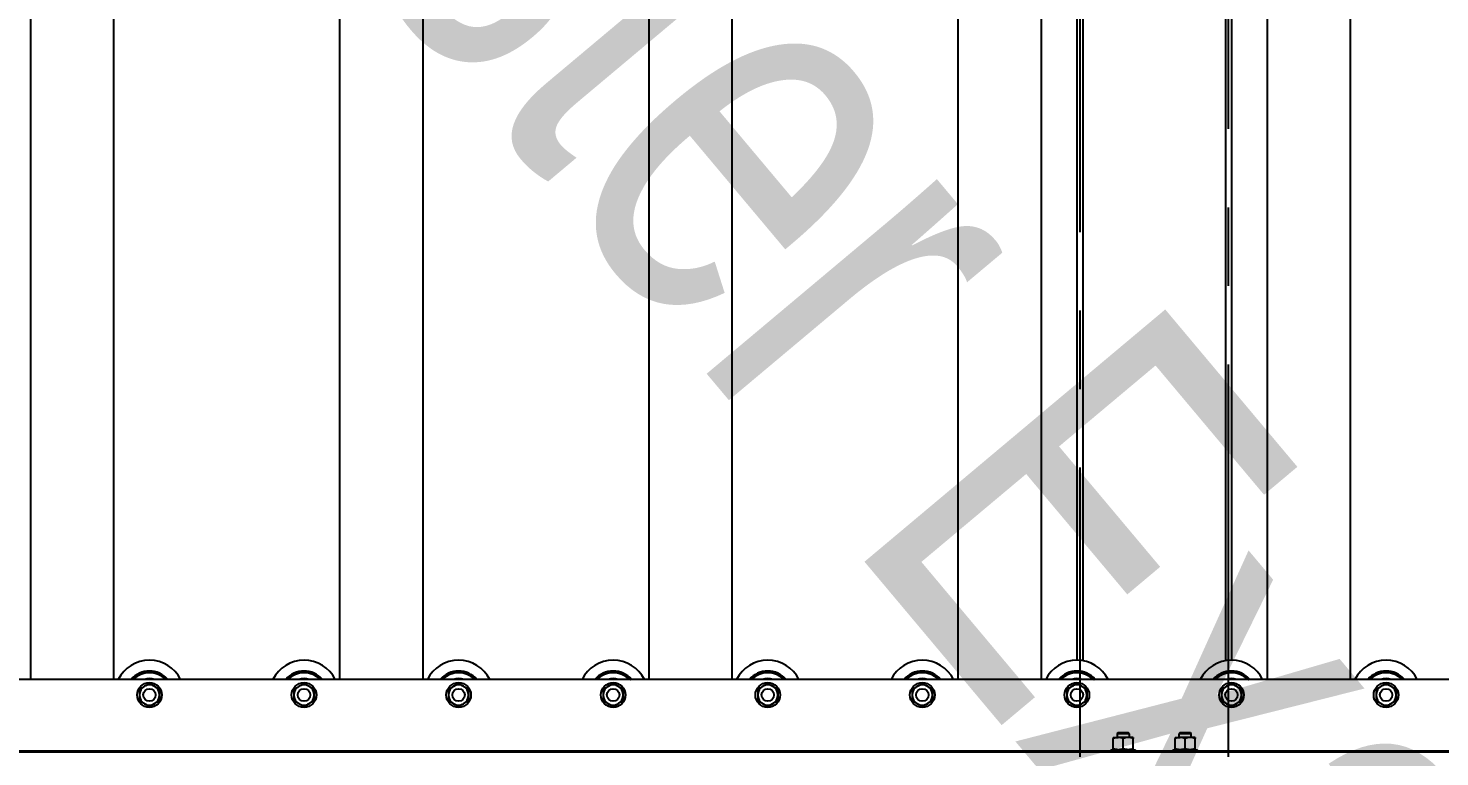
# Model space of a CAD drawing. Header units: millimetres. Extents: x 15 to 415, y 5 to 292.
# Drawn here: x 170.49 to 216.14, y 168.95 to 192.53 of the extents above; entities that cross this region are included whole.
import ezdxf

# ---------------------------------------------------------------- set-up
doc = ezdxf.new("R2010")
doc.units = ezdxf.units.MM
doc.linetypes.add('CENTERX2', pattern=[20.32, 12.7, -2.54, 2.54, -2.54])
doc.styles.add('SLDTEXTSTYLE0', font='TXT', dxfattribs={"width": 0.75})

msp = doc.modelspace()

# ---------------------------------------------------------------- linework, layer by layer
at = {"color": 7, "linetype": 'CENTERX2'}
for p, q in [((204.50637, 218.9489), (204.50637, 168.9489)), ((209.30837, 168.9489), (209.30837, 218.9489))]:
    msp.add_line(p, q, dxfattribs=at)
at = {"color": 7, "linetype": 'Continuous', "lineweight": 25}
for p, q in [((170.55737, 216.4489), (170.55737, 171.4489)), ((173.25737, 171.4489), (173.25737, 216.4489)), ((180.55737, 216.4489), (180.55737, 171.4489)), ((183.25737, 171.4489), (183.25737, 216.4489)), ((190.55737, 216.4489), (190.55737, 171.4489)), ((193.25737, 171.4489), (193.25737, 216.4489)), ((200.55737, 216.4489), (200.55737, 171.4489)), ((203.25737, 171.4489), (203.25737, 216.4489)), ((210.55737, 216.4489), (210.55737, 171.4489)), ((213.25737, 171.4489), (213.25737, 216.4489)), ((204.40737, 215.8239), (204.40737, 172.0739)), ((209.40737, 215.8239), (209.40737, 172.0739)), ((216.75737, 171.4489), (67.05737, 171.4489)), ((174.40737, 171.32417), (174.56987, 171.23035)), ((179.40737, 171.32417), (179.56987, 171.23035)), ((184.40737, 171.32417), (184.56987, 171.23035)), ((189.40737, 171.32417), (189.56987, 171.23035)), ((194.40737, 171.32417), (194.56987, 171.23035)), ((199.40737, 171.32417), (199.56987, 171.23035)), ((204.40737, 171.32417), (204.56987, 171.23035)), ((209.40737, 171.32417), (209.56987, 171.23035)), ((214.40737, 171.32417), (214.56987, 171.23035)), ((205.58237, 169.5739), (205.74487, 169.5739)), ((205.58237, 169.20792), (205.58237, 169.54487)), ((205.73509, 169.7189), (205.70737, 169.69117)), ((205.70737, 169.69117), (205.70737, 169.5739)), ((205.90737, 169.69117), (205.70737, 169.69117)), ((205.90737, 169.7189), (205.73509, 169.7189)), ((206.06987, 169.5739), (205.74487, 169.5739)), ((206.07964, 169.7189), (205.90737, 169.7189)), ((206.10737, 169.69117), (205.90737, 169.69117)), ((205.90737, 169.20792), (205.90737, 169.54487)), ((206.23237, 169.5739), (206.06987, 169.5739)), ((206.10737, 169.69117), (206.07964, 169.7189)), ((206.10737, 169.5739), (206.10737, 169.69117)), ((206.23237, 169.20792), (206.23237, 169.54487)), ((207.58237, 169.5739), (207.74487, 169.5739)), ((207.58237, 169.20792), (207.58237, 169.54487)), ((207.73509, 169.7189), (207.70737, 169.69117)), ((207.70737, 169.69117), (207.70737, 169.5739)), ((207.90737, 169.69117), (207.70737, 169.69117)), ((207.90737, 169.7189), (207.73509, 169.7189)), ((208.06987, 169.5739), (207.74487, 169.5739)), ((208.07964, 169.7189), (207.90737, 169.7189)), ((208.10737, 169.69117), (207.90737, 169.69117)), ((207.90737, 169.20792), (207.90737, 169.54487)), ((208.23237, 169.5739), (208.06987, 169.5739)), ((208.10737, 169.69117), (208.07964, 169.7189)), ((208.10737, 169.5739), (208.10737, 169.69117)), ((208.23237, 169.20792), (208.23237, 169.54487)), ((216.75737, 169.0989), (67.05737, 169.0989)), ((205.50737, 169.1789), (205.50737, 169.0989)), ((205.50737, 169.1789), (205.90737, 169.1789)), ((205.90737, 169.1789), (206.30737, 169.1789)), ((206.30737, 169.0989), (206.30737, 169.1789)), ((207.50737, 169.1789), (207.50737, 169.0989)), ((207.50737, 169.1789), (207.90737, 169.1789)), ((207.90737, 169.1789), (208.30737, 169.1789)), ((208.30737, 169.0989), (208.30737, 169.1789))]:
    msp.add_line(p, q, dxfattribs=at)
at = {"color": 8, "linetype": 'Continuous', "lineweight": 25}
for p, q in [((204.5942, 215.83952), (204.5942, 172.05827)), ((209.22054, 172.05827), (209.22054, 215.83952)), ((205.50737, 169.13573), (168.30737, 169.13573)), ((207.50737, 169.13573), (206.30737, 169.13573)), ((225.50737, 169.13573), (208.30737, 169.13573))]:
    msp.add_line(p, q, dxfattribs=at)
at = {"color": 7, "linetype": 'Continuous', "lineweight": 25}
for centre, radius in [((174.40737, 170.9489), 0.4), ((179.40737, 170.9489), 0.4), ((184.40737, 170.9489), 0.4), ((189.40737, 170.9489), 0.4), ((194.40737, 170.9489), 0.4), ((199.40737, 170.9489), 0.4), ((204.40737, 170.9489), 0.4), ((209.40737, 170.9489), 0.4), ((214.40737, 170.9489), 0.4), ((174.40737, 170.9489), 0.2), ((179.40737, 170.9489), 0.2), ((184.40737, 170.9489), 0.2), ((189.40737, 170.9489), 0.2), ((194.40737, 170.9489), 0.2), ((199.40737, 170.9489), 0.2), ((204.40737, 170.9489), 0.2), ((209.40737, 170.9489), 0.2), ((214.40737, 170.9489), 0.2)]:
    msp.add_circle(centre, radius, dxfattribs=at)
for centre, radius, start, end in [((174.40737, 170.9489), 1.125, 26.3878, 153.6122), ((174.40737, 170.9489), 0.775, 40.17777, 139.82223), ((179.40737, 170.9489), 1.125, 26.3878, 153.6122), ((179.40737, 170.9489), 0.775, 40.17777, 139.82223), ((184.40737, 170.9489), 1.125, 26.3878, 153.6122), ((184.40737, 170.9489), 0.775, 40.17777, 139.82223), ((189.40737, 170.9489), 1.125, 26.3878, 153.6122), ((189.40737, 170.9489), 0.775, 40.17777, 139.82223), ((194.40737, 170.9489), 1.125, 26.3878, 153.6122), ((194.40737, 170.9489), 0.775, 40.17777, 139.82223), ((199.40737, 170.9489), 1.125, 26.3878, 153.6122), ((199.40737, 170.9489), 0.775, 40.17777, 139.82223), ((204.40737, 170.9489), 1.125, 26.3878, 153.6122), ((204.40737, 170.9489), 0.775, 40.17777, 139.82223), ((209.40737, 170.9489), 1.125, 26.3878, 153.6122), ((209.40737, 170.9489), 0.775, 40.17777, 139.82223), ((214.40737, 170.9489), 1.125, 26.3878, 153.6122), ((214.40737, 170.9489), 0.775, 40.17777, 139.82223), ((174.40737, 170.9489), 0.71929, 44.037901, 135.962099), ((174.40737, 170.9489), 0.325, 120, 180), ((174.40737, 170.9489), 0.53071, 70.411799, 109.588201), ((174.40737, 170.9489), 0.325, 60, 120), ((174.40737, 170.9489), 0.325, 0, 60), ((179.40737, 170.9489), 0.71929, 44.037901, 135.962099), ((179.40737, 170.9489), 0.325, 120, 180), ((179.40737, 170.9489), 0.53071, 70.411799, 109.588201), ((179.40737, 170.9489), 0.325, 60, 120), ((179.40737, 170.9489), 0.325, 0, 60), ((184.40737, 170.9489), 0.71929, 44.037901, 135.962099), ((184.40737, 170.9489), 0.325, 120, 180), ((184.40737, 170.9489), 0.53071, 70.411799, 109.588201), ((184.40737, 170.9489), 0.325, 60, 120), ((184.40737, 170.9489), 0.325, 0, 60), ((189.40737, 170.9489), 0.71929, 44.037901, 135.962099), ((189.40737, 170.9489), 0.325, 120, 180), ((189.40737, 170.9489), 0.53071, 70.411799, 109.588201), ((189.40737, 170.9489), 0.325, 60, 120), ((189.40737, 170.9489), 0.325, 0, 60), ((194.40737, 170.9489), 0.71929, 44.037901, 135.962099), ((194.40737, 170.9489), 0.325, 120, 180), ((194.40737, 170.9489), 0.53071, 70.411799, 109.588201), ((194.40737, 170.9489), 0.325, 60, 120), ((194.40737, 170.9489), 0.325, 0, 60), ((199.40737, 170.9489), 0.71929, 44.037901, 135.962099), ((199.40737, 170.9489), 0.325, 120, 180), ((199.40737, 170.9489), 0.53071, 70.411799, 109.588201), ((199.40737, 170.9489), 0.325, 60, 120), ((199.40737, 170.9489), 0.325, 0, 60), ((204.40737, 170.9489), 0.71929, 44.037901, 135.962099), ((204.40737, 170.9489), 0.325, 120, 180), ((204.40737, 170.9489), 0.53071, 70.411799, 109.588201), ((204.40737, 170.9489), 0.325, 60, 120), ((204.40737, 170.9489), 0.325, 0, 60), ((209.40737, 170.9489), 0.71929, 44.037901, 135.962099), ((209.40737, 170.9489), 0.325, 120, 180), ((209.40737, 170.9489), 0.53071, 70.411799, 109.588201), ((209.40737, 170.9489), 0.325, 60, 120), ((209.40737, 170.9489), 0.325, 0, 60), ((214.40737, 170.9489), 0.71929, 44.037901, 135.962099), ((214.40737, 170.9489), 0.325, 120, 180), ((214.40737, 170.9489), 0.53071, 70.411799, 109.588201), ((214.40737, 170.9489), 0.325, 60, 120), ((214.40737, 170.9489), 0.325, 0, 60), ((174.40737, 170.9489), 0.325, 180, 240), ((174.40737, 170.9489), 0.325, 300, 0), ((179.40737, 170.9489), 0.325, 180, 240), ((179.40737, 170.9489), 0.325, 300, 0), ((184.40737, 170.9489), 0.325, 180, 240), ((184.40737, 170.9489), 0.325, 300, 0), ((189.40737, 170.9489), 0.325, 180, 240), ((189.40737, 170.9489), 0.325, 300, 0), ((194.40737, 170.9489), 0.325, 180, 240), ((194.40737, 170.9489), 0.325, 300, 0), ((199.40737, 170.9489), 0.325, 180, 240), ((199.40737, 170.9489), 0.325, 300, 0), ((204.40737, 170.9489), 0.325, 180, 240), ((204.40737, 170.9489), 0.325, 300, 0), ((209.40737, 170.9489), 0.325, 180, 240), ((209.40737, 170.9489), 0.325, 300, 0), ((214.40737, 170.9489), 0.325, 180, 240), ((214.40737, 170.9489), 0.325, 300, 0), ((174.40737, 170.9489), 0.325, 240, 300), ((179.40737, 170.9489), 0.325, 240, 300), ((184.40737, 170.9489), 0.325, 240, 300), ((189.40737, 170.9489), 0.325, 240, 300), ((194.40737, 170.9489), 0.325, 240, 300), ((199.40737, 170.9489), 0.325, 240, 300), ((204.40737, 170.9489), 0.325, 240, 300), ((209.40737, 170.9489), 0.325, 240, 300), ((214.40737, 170.9489), 0.325, 240, 300)]:
    msp.add_arc(centre, radius, start, end, dxfattribs=at)
at = {"color": 8, "linetype": 'Continuous', "lineweight": 25}
for points, knots in [([(173.85449, 171.4489), (173.8679, 171.46515), (173.91345, 171.52036), (174.01285, 171.59003), (174.14224, 171.65597), (174.23426, 171.67692), (174.27893, 171.68709)], [0, 0, 0, 0, 0.12713023, 0.43169984, 0.72411269, 1, 1, 1, 1]), ([(174.27893, 171.68709), (174.32438, 171.69254), (174.418, 171.70375), (174.56259, 171.68652), (174.70726, 171.64185), (174.84002, 171.56475), (174.92707, 171.49779), (174.96078, 171.45274), (174.96366, 171.4489)], [0, 0, 0, 0, 0.181037906, 0.372919912, 0.57277921, 0.776879809, 0.980980408, 1, 1, 1, 1]), ([(178.85449, 171.4489), (178.8679, 171.46515), (178.91345, 171.52036), (179.01285, 171.59003), (179.14224, 171.65597), (179.23426, 171.67692), (179.27893, 171.68709)], [0, 0, 0, 0, 0.12713023, 0.43169984, 0.72411269, 1, 1, 1, 1]), ([(179.27893, 171.68709), (179.32438, 171.69254), (179.418, 171.70375), (179.56259, 171.68652), (179.70726, 171.64185), (179.84002, 171.56475), (179.92707, 171.49779), (179.96078, 171.45274), (179.96366, 171.4489)], [0, 0, 0, 0, 0.18103791, 0.37291991, 0.57277921, 0.77687981, 0.98098041, 1, 1, 1, 1]), ([(183.85449, 171.4489), (183.8679, 171.46515), (183.91345, 171.52036), (184.01285, 171.59003), (184.14224, 171.65597), (184.23426, 171.67692), (184.27893, 171.68709)], [0, 0, 0, 0, 0.12713023, 0.43169984, 0.72411269, 1, 1, 1, 1]), ([(184.27893, 171.68709), (184.32438, 171.69254), (184.418, 171.70375), (184.56259, 171.68652), (184.70726, 171.64185), (184.84002, 171.56475), (184.92707, 171.49779), (184.96078, 171.45274), (184.96366, 171.4489)], [0, 0, 0, 0, 0.18103791, 0.37291991, 0.57277921, 0.77687981, 0.98098041, 1, 1, 1, 1]), ([(188.85449, 171.4489), (188.8679, 171.46515), (188.91345, 171.52036), (189.01285, 171.59003), (189.14224, 171.65597), (189.23426, 171.67692), (189.27893, 171.68709)], [0, 0, 0, 0, 0.12713023, 0.43169984, 0.72411269, 1, 1, 1, 1]), ([(189.27893, 171.68709), (189.32438, 171.69254), (189.418, 171.70375), (189.56259, 171.68652), (189.70726, 171.64185), (189.84002, 171.56475), (189.92707, 171.49779), (189.96078, 171.45274), (189.96366, 171.4489)], [0, 0, 0, 0, 0.18103791, 0.37291991, 0.57277921, 0.77687981, 0.98098041, 1, 1, 1, 1]), ([(193.85449, 171.4489), (193.8679, 171.46515), (193.91345, 171.52036), (194.01285, 171.59003), (194.14224, 171.65597), (194.23426, 171.67692), (194.27893, 171.68709)], [0, 0, 0, 0, 0.12713023, 0.43169984, 0.72411269, 1, 1, 1, 1]), ([(194.27893, 171.68709), (194.32438, 171.69254), (194.418, 171.70375), (194.56259, 171.68652), (194.70726, 171.64185), (194.84002, 171.56475), (194.92707, 171.49779), (194.96078, 171.45274), (194.96366, 171.4489)], [0, 0, 0, 0, 0.18103791, 0.37291991, 0.57277921, 0.77687981, 0.98098041, 1, 1, 1, 1]), ([(198.85449, 171.4489), (198.8679, 171.46515), (198.91345, 171.52036), (199.01285, 171.59003), (199.14224, 171.65597), (199.23426, 171.67692), (199.27893, 171.68709)], [0, 0, 0, 0, 0.12713023, 0.43169984, 0.72411269, 1, 1, 1, 1]), ([(199.27893, 171.68709), (199.32438, 171.69254), (199.418, 171.70375), (199.56259, 171.68652), (199.70726, 171.64185), (199.84002, 171.56475), (199.92707, 171.49779), (199.96078, 171.45274), (199.96366, 171.4489)], [0, 0, 0, 0, 0.181037906, 0.372919912, 0.57277921, 0.776879809, 0.980980408, 1, 1, 1, 1]), ([(203.85449, 171.4489), (203.8679, 171.46515), (203.91345, 171.52036), (204.01285, 171.59003), (204.14224, 171.65597), (204.23426, 171.67692), (204.27893, 171.68709)], [0, 0, 0, 0, 0.12713023, 0.43169984, 0.72411269, 1, 1, 1, 1]), ([(204.27893, 171.68709), (204.32438, 171.69254), (204.418, 171.70375), (204.56259, 171.68652), (204.70726, 171.64185), (204.84002, 171.56475), (204.92707, 171.49779), (204.96078, 171.45274), (204.96366, 171.4489)], [0, 0, 0, 0, 0.181037906, 0.372919912, 0.57277921, 0.776879809, 0.980980408, 1, 1, 1, 1]), ([(208.85449, 171.4489), (208.8679, 171.46515), (208.91345, 171.52036), (209.01285, 171.59003), (209.14224, 171.65597), (209.23426, 171.67692), (209.27893, 171.68709)], [0, 0, 0, 0, 0.12713023, 0.43169984, 0.72411269, 1, 1, 1, 1]), ([(209.27893, 171.68709), (209.32438, 171.69254), (209.418, 171.70375), (209.56259, 171.68652), (209.70726, 171.64185), (209.84002, 171.56475), (209.92707, 171.49779), (209.96078, 171.45274), (209.96366, 171.4489)], [0, 0, 0, 0, 0.18103791, 0.37291991, 0.57277921, 0.77687981, 0.98098041, 1, 1, 1, 1]), ([(213.85449, 171.4489), (213.8679, 171.46515), (213.91345, 171.52036), (214.01285, 171.59003), (214.14224, 171.65597), (214.23426, 171.67692), (214.27893, 171.68709)], [0, 0, 0, 0, 0.12713023, 0.43169984, 0.72411269, 1, 1, 1, 1]), ([(214.27893, 171.68709), (214.32438, 171.69254), (214.418, 171.70375), (214.56259, 171.68652), (214.70726, 171.64185), (214.84002, 171.56475), (214.92707, 171.49779), (214.96078, 171.45274), (214.96366, 171.4489)], [0, 0, 0, 0, 0.18103791, 0.37291991, 0.57277921, 0.77687981, 0.98098041, 1, 1, 1, 1])]:
    msp.add_open_spline(points, degree=3, knots=knots, dxfattribs=at)
at = {"color": 7, "linetype": 'Continuous', "lineweight": 25}
for points, knots in [([(174.08237, 171.13654), (174.09548, 171.14411), (174.12176, 171.15928), (174.16209, 171.18256), (174.20319, 171.20629), (174.23094, 171.22232), (174.24487, 171.23035)], [0, 0, 0, 0, 0.24726861, 0.49536257, 0.74687401, 1, 1, 1, 1]), ([(174.24487, 171.23035), (174.24872, 171.23258), (174.30359, 171.26426), (174.35737, 171.29531), (174.40737, 171.32417)], [0, 0, 0, 0, 0.07021477, 1, 1, 1, 1]), ([(174.56987, 171.23035), (174.57372, 171.22813), (174.62859, 171.19645), (174.68237, 171.1654), (174.73237, 171.13654)], [0, 0, 0, 0, 0.070214766, 1, 1, 1, 1]), ([(179.08237, 171.13654), (179.09548, 171.14411), (179.12176, 171.15928), (179.16209, 171.18256), (179.20319, 171.20629), (179.23094, 171.22232), (179.24487, 171.23035)], [0, 0, 0, 0, 0.24726861, 0.49536257, 0.74687401, 1, 1, 1, 1]), ([(179.24487, 171.23035), (179.24872, 171.23258), (179.30359, 171.26426), (179.35737, 171.29531), (179.40737, 171.32417)], [0, 0, 0, 0, 0.07021477, 1, 1, 1, 1]), ([(179.56987, 171.23035), (179.57372, 171.22813), (179.62859, 171.19645), (179.68237, 171.1654), (179.73237, 171.13654)], [0, 0, 0, 0, 0.070214766, 1, 1, 1, 1]), ([(184.08237, 171.13654), (184.09548, 171.14411), (184.12176, 171.15928), (184.16209, 171.18256), (184.20319, 171.20629), (184.23094, 171.22232), (184.24487, 171.23035)], [0, 0, 0, 0, 0.24726861, 0.49536257, 0.74687401, 1, 1, 1, 1]), ([(184.24487, 171.23035), (184.24872, 171.23258), (184.30359, 171.26426), (184.35737, 171.29531), (184.40737, 171.32417)], [0, 0, 0, 0, 0.07021477, 1, 1, 1, 1]), ([(184.56987, 171.23035), (184.57372, 171.22813), (184.62859, 171.19645), (184.68237, 171.1654), (184.73237, 171.13654)], [0, 0, 0, 0, 0.070214766, 1, 1, 1, 1]), ([(189.08237, 171.13654), (189.09548, 171.14411), (189.12176, 171.15928), (189.16209, 171.18256), (189.20319, 171.20629), (189.23094, 171.22232), (189.24487, 171.23035)], [0, 0, 0, 0, 0.24726861, 0.49536257, 0.74687401, 1, 1, 1, 1]), ([(189.24487, 171.23035), (189.24872, 171.23258), (189.30359, 171.26426), (189.35737, 171.29531), (189.40737, 171.32417)], [0, 0, 0, 0, 0.07021477, 1, 1, 1, 1]), ([(189.56987, 171.23035), (189.57372, 171.22813), (189.62859, 171.19645), (189.68237, 171.1654), (189.73237, 171.13654)], [0, 0, 0, 0, 0.070214766, 1, 1, 1, 1]), ([(194.08237, 171.13654), (194.09548, 171.14411), (194.12176, 171.15928), (194.16209, 171.18256), (194.20319, 171.20629), (194.23094, 171.22232), (194.24487, 171.23035)], [0, 0, 0, 0, 0.24726861, 0.49536257, 0.74687401, 1, 1, 1, 1]), ([(194.24487, 171.23035), (194.24872, 171.23258), (194.30359, 171.26426), (194.35737, 171.29531), (194.40737, 171.32417)], [0, 0, 0, 0, 0.07021477, 1, 1, 1, 1]), ([(194.56987, 171.23035), (194.57372, 171.22813), (194.62859, 171.19645), (194.68237, 171.1654), (194.73237, 171.13654)], [0, 0, 0, 0, 0.07021477, 1, 1, 1, 1]), ([(199.08237, 171.13654), (199.09548, 171.14411), (199.12176, 171.15928), (199.16209, 171.18256), (199.20319, 171.20629), (199.23094, 171.22232), (199.24487, 171.23035)], [0, 0, 0, 0, 0.24726861, 0.49536257, 0.74687401, 1, 1, 1, 1]), ([(199.24487, 171.23035), (199.24872, 171.23258), (199.30359, 171.26426), (199.35737, 171.29531), (199.40737, 171.32417)], [0, 0, 0, 0, 0.07021477, 1, 1, 1, 1]), ([(199.56987, 171.23035), (199.57372, 171.22813), (199.62859, 171.19645), (199.68237, 171.1654), (199.73237, 171.13654)], [0, 0, 0, 0, 0.07021477, 1, 1, 1, 1]), ([(204.08237, 171.13654), (204.09548, 171.14411), (204.12176, 171.15928), (204.16209, 171.18256), (204.20319, 171.20629), (204.23094, 171.22232), (204.24487, 171.23035)], [0, 0, 0, 0, 0.24726861, 0.49536257, 0.74687401, 1, 1, 1, 1]), ([(204.24487, 171.23035), (204.24872, 171.23258), (204.30359, 171.26426), (204.35737, 171.29531), (204.40737, 171.32417)], [0, 0, 0, 0, 0.07021477, 1, 1, 1, 1]), ([(204.56987, 171.23035), (204.57372, 171.22813), (204.62859, 171.19645), (204.68237, 171.1654), (204.73237, 171.13654)], [0, 0, 0, 0, 0.07021477, 1, 1, 1, 1]), ([(209.08237, 171.13654), (209.09548, 171.14411), (209.12176, 171.15928), (209.16209, 171.18256), (209.20319, 171.20629), (209.23094, 171.22232), (209.24487, 171.23035)], [0, 0, 0, 0, 0.24726861, 0.49536257, 0.74687401, 1, 1, 1, 1]), ([(209.24487, 171.23035), (209.24872, 171.23258), (209.30359, 171.26426), (209.35737, 171.29531), (209.40737, 171.32417)], [0, 0, 0, 0, 0.07021477, 1, 1, 1, 1]), ([(209.56987, 171.23035), (209.57372, 171.22813), (209.62859, 171.19645), (209.68237, 171.1654), (209.73237, 171.13654)], [0, 0, 0, 0, 0.07021477, 1, 1, 1, 1]), ([(214.08237, 171.13654), (214.09548, 171.14411), (214.12176, 171.15928), (214.16209, 171.18256), (214.20319, 171.20629), (214.23094, 171.22232), (214.24487, 171.23035)], [0, 0, 0, 0, 0.24726861, 0.49536257, 0.74687401, 1, 1, 1, 1]), ([(214.24487, 171.23035), (214.24872, 171.23258), (214.30359, 171.26426), (214.35737, 171.29531), (214.40737, 171.32417)], [0, 0, 0, 0, 0.07021477, 1, 1, 1, 1]), ([(214.56987, 171.23035), (214.57372, 171.22813), (214.62859, 171.19645), (214.68237, 171.1654), (214.73237, 171.13654)], [0, 0, 0, 0, 0.07021477, 1, 1, 1, 1]), ([(174.08237, 171.13654), (174.08237, 171.12078), (174.08237, 171.05962), (174.08237, 170.99608), (174.08237, 170.9489)], [0, 0, 0, 0, 0.25755135, 1, 1, 1, 1]), ([(174.08237, 170.9489), (174.08237, 170.93183), (174.08237, 170.86832), (174.08237, 170.80648), (174.08237, 170.76126)], [0, 0, 0, 0, 0.26863361, 1, 1, 1, 1]), ([(174.73237, 171.13654), (174.73237, 171.12078), (174.73237, 171.05962), (174.73237, 170.99608), (174.73237, 170.9489)], [0, 0, 0, 0, 0.257551345, 1, 1, 1, 1]), ([(174.73237, 170.9489), (174.73237, 170.93183), (174.73237, 170.86832), (174.73237, 170.80648), (174.73237, 170.76126)], [0, 0, 0, 0, 0.26863361, 1, 1, 1, 1]), ([(179.08237, 171.13654), (179.08237, 171.12078), (179.08237, 171.05962), (179.08237, 170.99608), (179.08237, 170.9489)], [0, 0, 0, 0, 0.25755135, 1, 1, 1, 1]), ([(179.08237, 170.9489), (179.08237, 170.93183), (179.08237, 170.86832), (179.08237, 170.80648), (179.08237, 170.76126)], [0, 0, 0, 0, 0.26863361, 1, 1, 1, 1]), ([(179.73237, 171.13654), (179.73237, 171.12078), (179.73237, 171.05962), (179.73237, 170.99608), (179.73237, 170.9489)], [0, 0, 0, 0, 0.257551345, 1, 1, 1, 1]), ([(179.73237, 170.9489), (179.73237, 170.93183), (179.73237, 170.86832), (179.73237, 170.80648), (179.73237, 170.76126)], [0, 0, 0, 0, 0.26863361, 1, 1, 1, 1]), ([(184.08237, 171.13654), (184.08237, 171.12078), (184.08237, 171.05962), (184.08237, 170.99608), (184.08237, 170.9489)], [0, 0, 0, 0, 0.25755135, 1, 1, 1, 1]), ([(184.08237, 170.9489), (184.08237, 170.93183), (184.08237, 170.86832), (184.08237, 170.80648), (184.08237, 170.76126)], [0, 0, 0, 0, 0.26863361, 1, 1, 1, 1]), ([(184.73237, 171.13654), (184.73237, 171.12078), (184.73237, 171.05962), (184.73237, 170.99608), (184.73237, 170.9489)], [0, 0, 0, 0, 0.257551345, 1, 1, 1, 1]), ([(184.73237, 170.9489), (184.73237, 170.93183), (184.73237, 170.86832), (184.73237, 170.80648), (184.73237, 170.76126)], [0, 0, 0, 0, 0.26863361, 1, 1, 1, 1]), ([(189.08237, 171.13654), (189.08237, 171.12078), (189.08237, 171.05962), (189.08237, 170.99608), (189.08237, 170.9489)], [0, 0, 0, 0, 0.25755135, 1, 1, 1, 1]), ([(189.08237, 170.9489), (189.08237, 170.93183), (189.08237, 170.86832), (189.08237, 170.80648), (189.08237, 170.76126)], [0, 0, 0, 0, 0.26863361, 1, 1, 1, 1]), ([(189.73237, 171.13654), (189.73237, 171.12078), (189.73237, 171.05962), (189.73237, 170.99608), (189.73237, 170.9489)], [0, 0, 0, 0, 0.257551345, 1, 1, 1, 1]), ([(189.73237, 170.9489), (189.73237, 170.93183), (189.73237, 170.86832), (189.73237, 170.80648), (189.73237, 170.76126)], [0, 0, 0, 0, 0.26863361, 1, 1, 1, 1]), ([(194.08237, 171.13654), (194.08237, 171.12078), (194.08237, 171.05962), (194.08237, 170.99608), (194.08237, 170.9489)], [0, 0, 0, 0, 0.25755135, 1, 1, 1, 1]), ([(194.08237, 170.9489), (194.08237, 170.93183), (194.08237, 170.86832), (194.08237, 170.80648), (194.08237, 170.76126)], [0, 0, 0, 0, 0.26863361, 1, 1, 1, 1]), ([(194.73237, 171.13654), (194.73237, 171.12078), (194.73237, 171.05962), (194.73237, 170.99608), (194.73237, 170.9489)], [0, 0, 0, 0, 0.257551345, 1, 1, 1, 1]), ([(194.73237, 170.9489), (194.73237, 170.93183), (194.73237, 170.86832), (194.73237, 170.80648), (194.73237, 170.76126)], [0, 0, 0, 0, 0.26863361, 1, 1, 1, 1]), ([(199.08237, 171.13654), (199.08237, 171.12078), (199.08237, 171.05962), (199.08237, 170.99608), (199.08237, 170.9489)], [0, 0, 0, 0, 0.25755135, 1, 1, 1, 1]), ([(199.08237, 170.9489), (199.08237, 170.93183), (199.08237, 170.86832), (199.08237, 170.80648), (199.08237, 170.76126)], [0, 0, 0, 0, 0.26863361, 1, 1, 1, 1]), ([(199.73237, 171.13654), (199.73237, 171.12078), (199.73237, 171.05962), (199.73237, 170.99608), (199.73237, 170.9489)], [0, 0, 0, 0, 0.257551345, 1, 1, 1, 1]), ([(199.73237, 170.9489), (199.73237, 170.93183), (199.73237, 170.86832), (199.73237, 170.80648), (199.73237, 170.76126)], [0, 0, 0, 0, 0.26863361, 1, 1, 1, 1]), ([(204.08237, 171.13654), (204.08237, 171.12078), (204.08237, 171.05962), (204.08237, 170.99608), (204.08237, 170.9489)], [0, 0, 0, 0, 0.25755135, 1, 1, 1, 1]), ([(204.08237, 170.9489), (204.08237, 170.93183), (204.08237, 170.86832), (204.08237, 170.80648), (204.08237, 170.76126)], [0, 0, 0, 0, 0.26863361, 1, 1, 1, 1]), ([(204.73237, 171.13654), (204.73237, 171.12078), (204.73237, 171.05962), (204.73237, 170.99608), (204.73237, 170.9489)], [0, 0, 0, 0, 0.257551345, 1, 1, 1, 1]), ([(204.73237, 170.9489), (204.73237, 170.93183), (204.73237, 170.86832), (204.73237, 170.80648), (204.73237, 170.76126)], [0, 0, 0, 0, 0.26863361, 1, 1, 1, 1]), ([(209.08237, 171.13654), (209.08237, 171.12078), (209.08237, 171.05962), (209.08237, 170.99608), (209.08237, 170.9489)], [0, 0, 0, 0, 0.25755135, 1, 1, 1, 1]), ([(209.08237, 170.9489), (209.08237, 170.93183), (209.08237, 170.86832), (209.08237, 170.80648), (209.08237, 170.76126)], [0, 0, 0, 0, 0.26863361, 1, 1, 1, 1]), ([(209.73237, 171.13654), (209.73237, 171.12078), (209.73237, 171.05962), (209.73237, 170.99608), (209.73237, 170.9489)], [0, 0, 0, 0, 0.257551345, 1, 1, 1, 1]), ([(209.73237, 170.9489), (209.73237, 170.93183), (209.73237, 170.86832), (209.73237, 170.80648), (209.73237, 170.76126)], [0, 0, 0, 0, 0.26863361, 1, 1, 1, 1]), ([(214.08237, 171.13654), (214.08237, 171.12078), (214.08237, 171.05962), (214.08237, 170.99608), (214.08237, 170.9489)], [0, 0, 0, 0, 0.25755135, 1, 1, 1, 1]), ([(214.08237, 170.9489), (214.08237, 170.93183), (214.08237, 170.86832), (214.08237, 170.80648), (214.08237, 170.76126)], [0, 0, 0, 0, 0.26863361, 1, 1, 1, 1]), ([(214.73237, 171.13654), (214.73237, 171.12078), (214.73237, 171.05962), (214.73237, 170.99608), (214.73237, 170.9489)], [0, 0, 0, 0, 0.257551345, 1, 1, 1, 1]), ([(214.73237, 170.9489), (214.73237, 170.93183), (214.73237, 170.86832), (214.73237, 170.80648), (214.73237, 170.76126)], [0, 0, 0, 0, 0.26863361, 1, 1, 1, 1]), ([(174.24487, 170.66744), (174.24102, 170.66966), (174.21185, 170.6865), (174.15685, 170.71825), (174.10735, 170.74684), (174.08237, 170.76126)], [0, 0, 0, 0, 0.07007691, 0.53077766, 1, 1, 1, 1]), ([(174.40737, 170.57362), (174.39425, 170.58119), (174.36797, 170.59636), (174.32764, 170.61965), (174.28655, 170.64337), (174.25879, 170.6594), (174.24487, 170.66744)], [0, 0, 0, 0, 0.24726861, 0.49536257, 0.74687401, 1, 1, 1, 1]), ([(174.56987, 170.66744), (174.56602, 170.66521), (174.53685, 170.64837), (174.48185, 170.61662), (174.43235, 170.58804), (174.40737, 170.57362)], [0, 0, 0, 0, 0.07007691, 0.53077766, 1, 1, 1, 1]), ([(174.73237, 170.76126), (174.70598, 170.74602), (174.65271, 170.71527), (174.59765, 170.68348), (174.56987, 170.66744)], [0, 0, 0, 0, 0.49545796, 1, 1, 1, 1]), ([(179.24487, 170.66744), (179.24102, 170.66966), (179.21185, 170.6865), (179.15685, 170.71825), (179.10735, 170.74684), (179.08237, 170.76126)], [0, 0, 0, 0, 0.07007691, 0.53077766, 1, 1, 1, 1]), ([(179.40737, 170.57362), (179.39425, 170.58119), (179.36797, 170.59636), (179.32764, 170.61965), (179.28655, 170.64337), (179.25879, 170.6594), (179.24487, 170.66744)], [0, 0, 0, 0, 0.24726861, 0.49536257, 0.74687401, 1, 1, 1, 1]), ([(179.56987, 170.66744), (179.56602, 170.66521), (179.53685, 170.64837), (179.48185, 170.61662), (179.43235, 170.58804), (179.40737, 170.57362)], [0, 0, 0, 0, 0.07007691, 0.53077766, 1, 1, 1, 1]), ([(179.73237, 170.76126), (179.70598, 170.74602), (179.65271, 170.71527), (179.59765, 170.68348), (179.56987, 170.66744)], [0, 0, 0, 0, 0.49545796, 1, 1, 1, 1]), ([(184.24487, 170.66744), (184.24102, 170.66966), (184.21185, 170.6865), (184.15685, 170.71825), (184.10735, 170.74684), (184.08237, 170.76126)], [0, 0, 0, 0, 0.07007691, 0.53077766, 1, 1, 1, 1]), ([(184.40737, 170.57362), (184.39425, 170.58119), (184.36797, 170.59636), (184.32764, 170.61965), (184.28655, 170.64337), (184.25879, 170.6594), (184.24487, 170.66744)], [0, 0, 0, 0, 0.24726861, 0.49536257, 0.74687401, 1, 1, 1, 1]), ([(184.56987, 170.66744), (184.56602, 170.66521), (184.53685, 170.64837), (184.48185, 170.61662), (184.43235, 170.58804), (184.40737, 170.57362)], [0, 0, 0, 0, 0.07007691, 0.53077766, 1, 1, 1, 1]), ([(184.73237, 170.76126), (184.70598, 170.74602), (184.65271, 170.71527), (184.59765, 170.68348), (184.56987, 170.66744)], [0, 0, 0, 0, 0.49545796, 1, 1, 1, 1]), ([(189.24487, 170.66744), (189.24102, 170.66966), (189.21185, 170.6865), (189.15685, 170.71825), (189.10735, 170.74684), (189.08237, 170.76126)], [0, 0, 0, 0, 0.07007691, 0.53077766, 1, 1, 1, 1]), ([(189.40737, 170.57362), (189.39425, 170.58119), (189.36797, 170.59636), (189.32764, 170.61965), (189.28655, 170.64337), (189.25879, 170.6594), (189.24487, 170.66744)], [0, 0, 0, 0, 0.24726861, 0.49536257, 0.74687401, 1, 1, 1, 1]), ([(189.56987, 170.66744), (189.56602, 170.66521), (189.53685, 170.64837), (189.48185, 170.61662), (189.43235, 170.58804), (189.40737, 170.57362)], [0, 0, 0, 0, 0.07007691, 0.53077766, 1, 1, 1, 1]), ([(189.73237, 170.76126), (189.70598, 170.74602), (189.65271, 170.71527), (189.59765, 170.68348), (189.56987, 170.66744)], [0, 0, 0, 0, 0.49545796, 1, 1, 1, 1]), ([(194.24487, 170.66744), (194.24102, 170.66966), (194.21185, 170.6865), (194.15685, 170.71825), (194.10735, 170.74684), (194.08237, 170.76126)], [0, 0, 0, 0, 0.07007691, 0.53077766, 1, 1, 1, 1]), ([(194.40737, 170.57362), (194.39425, 170.58119), (194.36797, 170.59636), (194.32764, 170.61965), (194.28655, 170.64337), (194.25879, 170.6594), (194.24487, 170.66744)], [0, 0, 0, 0, 0.24726861, 0.49536257, 0.74687401, 1, 1, 1, 1]), ([(194.56987, 170.66744), (194.56602, 170.66521), (194.53685, 170.64837), (194.48185, 170.61662), (194.43235, 170.58804), (194.40737, 170.57362)], [0, 0, 0, 0, 0.070076912, 0.530777664, 1, 1, 1, 1]), ([(194.73237, 170.76126), (194.70598, 170.74602), (194.65271, 170.71527), (194.59765, 170.68348), (194.56987, 170.66744)], [0, 0, 0, 0, 0.49545796, 1, 1, 1, 1]), ([(199.24487, 170.66744), (199.24102, 170.66966), (199.21185, 170.6865), (199.15685, 170.71825), (199.10735, 170.74684), (199.08237, 170.76126)], [0, 0, 0, 0, 0.07007691, 0.53077766, 1, 1, 1, 1]), ([(199.40737, 170.57362), (199.39425, 170.58119), (199.36797, 170.59636), (199.32764, 170.61965), (199.28655, 170.64337), (199.25879, 170.6594), (199.24487, 170.66744)], [0, 0, 0, 0, 0.24726861, 0.49536257, 0.74687401, 1, 1, 1, 1]), ([(199.56987, 170.66744), (199.56602, 170.66521), (199.53685, 170.64837), (199.48185, 170.61662), (199.43235, 170.58804), (199.40737, 170.57362)], [0, 0, 0, 0, 0.070076912, 0.530777664, 1, 1, 1, 1]), ([(199.73237, 170.76126), (199.70598, 170.74602), (199.65271, 170.71527), (199.59765, 170.68348), (199.56987, 170.66744)], [0, 0, 0, 0, 0.49545796, 1, 1, 1, 1]), ([(204.24487, 170.66744), (204.24102, 170.66966), (204.21185, 170.6865), (204.15685, 170.71825), (204.10735, 170.74684), (204.08237, 170.76126)], [0, 0, 0, 0, 0.07007691, 0.53077766, 1, 1, 1, 1]), ([(204.40737, 170.57362), (204.39425, 170.58119), (204.36797, 170.59636), (204.32764, 170.61965), (204.28655, 170.64337), (204.25879, 170.6594), (204.24487, 170.66744)], [0, 0, 0, 0, 0.24726861, 0.49536257, 0.74687401, 1, 1, 1, 1]), ([(204.56987, 170.66744), (204.56602, 170.66521), (204.53685, 170.64837), (204.48185, 170.61662), (204.43235, 170.58804), (204.40737, 170.57362)], [0, 0, 0, 0, 0.070076912, 0.530777664, 1, 1, 1, 1]), ([(204.73237, 170.76126), (204.70598, 170.74602), (204.65271, 170.71527), (204.59765, 170.68348), (204.56987, 170.66744)], [0, 0, 0, 0, 0.49545796, 1, 1, 1, 1]), ([(209.24487, 170.66744), (209.24102, 170.66966), (209.21185, 170.6865), (209.15685, 170.71825), (209.10735, 170.74684), (209.08237, 170.76126)], [0, 0, 0, 0, 0.07007691, 0.53077766, 1, 1, 1, 1]), ([(209.40737, 170.57362), (209.39425, 170.58119), (209.36797, 170.59636), (209.32764, 170.61965), (209.28655, 170.64337), (209.25879, 170.6594), (209.24487, 170.66744)], [0, 0, 0, 0, 0.24726861, 0.49536257, 0.74687401, 1, 1, 1, 1]), ([(209.56987, 170.66744), (209.56602, 170.66521), (209.53685, 170.64837), (209.48185, 170.61662), (209.43235, 170.58804), (209.40737, 170.57362)], [0, 0, 0, 0, 0.070076912, 0.530777664, 1, 1, 1, 1]), ([(209.73237, 170.76126), (209.70598, 170.74602), (209.65271, 170.71527), (209.59765, 170.68348), (209.56987, 170.66744)], [0, 0, 0, 0, 0.49545796, 1, 1, 1, 1]), ([(214.24487, 170.66744), (214.24102, 170.66966), (214.21185, 170.6865), (214.15685, 170.71825), (214.10735, 170.74684), (214.08237, 170.76126)], [0, 0, 0, 0, 0.07007691, 0.53077766, 1, 1, 1, 1]), ([(214.40737, 170.57362), (214.39425, 170.58119), (214.36797, 170.59636), (214.32764, 170.61965), (214.28655, 170.64337), (214.25879, 170.6594), (214.24487, 170.66744)], [0, 0, 0, 0, 0.24726861, 0.49536257, 0.74687401, 1, 1, 1, 1]), ([(214.56987, 170.66744), (214.56602, 170.66521), (214.53685, 170.64837), (214.48185, 170.61662), (214.43235, 170.58804), (214.40737, 170.57362)], [0, 0, 0, 0, 0.070076912, 0.530777664, 1, 1, 1, 1]), ([(214.73237, 170.76126), (214.70598, 170.74602), (214.65271, 170.71527), (214.59765, 170.68348), (214.56987, 170.66744)], [0, 0, 0, 0, 0.49545796, 1, 1, 1, 1]), ([(205.74487, 169.5739), (205.74102, 169.57386), (205.71185, 169.5736), (205.65685, 169.56726), (205.60735, 169.55238), (205.58237, 169.54487)], [0, 0, 0, 0, 0.07007691, 0.53077766, 1, 1, 1, 1]), ([(205.58237, 169.5739), (205.58237, 169.57347), (205.58237, 169.57186), (205.58237, 169.55627), (205.58237, 169.54487)], [0, 0, 0, 0, 0.26863361, 1, 1, 1, 1]), ([(205.90737, 169.54487), (205.89425, 169.54902), (205.86797, 169.55733), (205.82764, 169.56645), (205.78655, 169.5727), (205.75879, 169.5735), (205.74487, 169.5739)], [0, 0, 0, 0, 0.24726861, 0.49536257, 0.74687401, 1, 1, 1, 1]), ([(206.06987, 169.5739), (206.06602, 169.57386), (206.03685, 169.5736), (205.98185, 169.56726), (205.93235, 169.55238), (205.90737, 169.54487)], [0, 0, 0, 0, 0.070076912, 0.530777664, 1, 1, 1, 1]), ([(206.23237, 169.54487), (206.20598, 169.55298), (206.15271, 169.56936), (206.09765, 169.57237), (206.06987, 169.5739)], [0, 0, 0, 0, 0.49545796, 1, 1, 1, 1]), ([(206.23237, 169.5739), (206.23237, 169.57347), (206.23237, 169.57186), (206.23237, 169.55627), (206.23237, 169.54487)], [0, 0, 0, 0, 0.268633605, 1, 1, 1, 1]), ([(207.74487, 169.5739), (207.74102, 169.57386), (207.71185, 169.5736), (207.65685, 169.56726), (207.60735, 169.55238), (207.58237, 169.54487)], [0, 0, 0, 0, 0.07007691, 0.53077766, 1, 1, 1, 1]), ([(207.58237, 169.5739), (207.58237, 169.57347), (207.58237, 169.57186), (207.58237, 169.55627), (207.58237, 169.54487)], [0, 0, 0, 0, 0.26863361, 1, 1, 1, 1]), ([(207.90737, 169.54487), (207.89425, 169.54902), (207.86797, 169.55733), (207.82764, 169.56645), (207.78655, 169.5727), (207.75879, 169.5735), (207.74487, 169.5739)], [0, 0, 0, 0, 0.24726861, 0.49536257, 0.74687401, 1, 1, 1, 1]), ([(208.06987, 169.5739), (208.06602, 169.57386), (208.03685, 169.5736), (207.98185, 169.56726), (207.93235, 169.55238), (207.90737, 169.54487)], [0, 0, 0, 0, 0.070076912, 0.530777664, 1, 1, 1, 1]), ([(208.23237, 169.54487), (208.20598, 169.55298), (208.15271, 169.56936), (208.09765, 169.57237), (208.06987, 169.5739)], [0, 0, 0, 0, 0.49545796, 1, 1, 1, 1]), ([(208.23237, 169.5739), (208.23237, 169.57347), (208.23237, 169.57186), (208.23237, 169.55627), (208.23237, 169.54487)], [0, 0, 0, 0, 0.268633605, 1, 1, 1, 1]), ([(205.74487, 169.1789), (205.74102, 169.17893), (205.71185, 169.17919), (205.65685, 169.18553), (205.60735, 169.20042), (205.58237, 169.20792)], [0, 0, 0, 0, 0.07007691, 0.53077766, 1, 1, 1, 1]), ([(205.58237, 169.1789), (205.58237, 169.17937), (205.58237, 169.18048), (205.58237, 169.19002), (205.58237, 169.20194), (205.58237, 169.20792)], [0, 0, 0, 0, 0.26840654, 0.6323729, 1, 1, 1, 1]), ([(205.90737, 169.20792), (205.88098, 169.19981), (205.82771, 169.18344), (205.77265, 169.18042), (205.74487, 169.1789)], [0, 0, 0, 0, 0.49545796, 1, 1, 1, 1]), ([(206.06987, 169.1789), (206.06602, 169.17893), (206.03685, 169.17919), (205.98185, 169.18553), (205.93235, 169.20042), (205.90737, 169.20792)], [0, 0, 0, 0, 0.07007691, 0.53077766, 1, 1, 1, 1]), ([(206.23237, 169.20792), (206.20598, 169.19981), (206.15271, 169.18344), (206.09765, 169.18042), (206.06987, 169.1789)], [0, 0, 0, 0, 0.49545796, 1, 1, 1, 1]), ([(206.23237, 169.1789), (206.23237, 169.17901), (206.23237, 169.17923), (206.23237, 169.18124), (206.23237, 169.18496), (206.23237, 169.19097), (206.23237, 169.19856), (206.23237, 169.2048), (206.23237, 169.20792)], [0, 0, 0, 0, 0.134063859, 0.268398504, 0.450124203, 0.63239475, 0.8160265, 1, 1, 1, 1]), ([(207.74487, 169.1789), (207.74102, 169.17893), (207.71185, 169.17919), (207.65685, 169.18553), (207.60735, 169.20042), (207.58237, 169.20792)], [0, 0, 0, 0, 0.07007691, 0.53077766, 1, 1, 1, 1]), ([(207.58237, 169.1789), (207.58237, 169.17937), (207.58237, 169.18048), (207.58237, 169.19002), (207.58237, 169.20194), (207.58237, 169.20792)], [0, 0, 0, 0, 0.26840654, 0.6323729, 1, 1, 1, 1]), ([(207.90737, 169.20792), (207.88098, 169.19981), (207.82771, 169.18344), (207.77265, 169.18042), (207.74487, 169.1789)], [0, 0, 0, 0, 0.49545796, 1, 1, 1, 1]), ([(208.06987, 169.1789), (208.06602, 169.17893), (208.03685, 169.17919), (207.98185, 169.18553), (207.93235, 169.20042), (207.90737, 169.20792)], [0, 0, 0, 0, 0.07007691, 0.53077766, 1, 1, 1, 1]), ([(208.23237, 169.20792), (208.20598, 169.19981), (208.15271, 169.18344), (208.09765, 169.18042), (208.06987, 169.1789)], [0, 0, 0, 0, 0.49545796, 1, 1, 1, 1]), ([(208.23237, 169.1789), (208.23237, 169.17901), (208.23237, 169.17923), (208.23237, 169.18124), (208.23237, 169.18496), (208.23237, 169.19097), (208.23237, 169.19856), (208.23237, 169.2048), (208.23237, 169.20792)], [0, 0, 0, 0, 0.13406386, 0.2683985, 0.4501242, 0.63239475, 0.8160265, 1, 1, 1, 1])]:
    msp.add_open_spline(points, degree=3, knots=knots, dxfattribs=at)

# ---------------------------------------------------------------- texts
at = {"color": 7, "linetype": 'Continuous', "lineweight": 0, "insert": (143.80172, 259.05762), "char_height": 12.7, "attachment_point": 1, "rotation": 310, "style": 'SLDTEXTSTYLE0'}
msp.add_mtext('DrawingRegister Example', dxfattribs=at)

doc.saveas('drawing.dxf')
